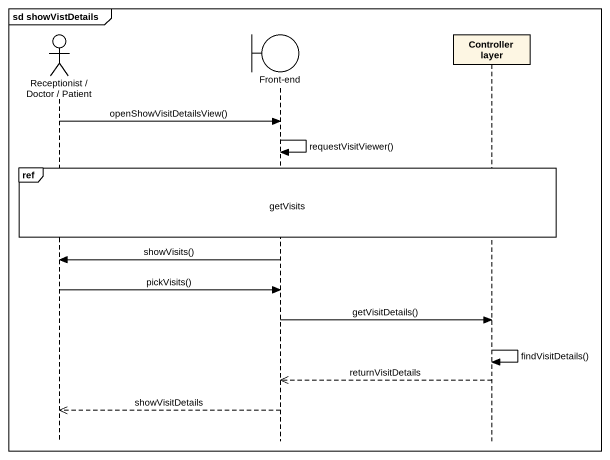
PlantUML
@startuml
mainframe sd showVistDetails
hide footbox
actor "Receptionist / Doctor / Patient" as Receptionist_Doctor_Patient
boundary "Front-end" as Front_end
participant "Controller layer" as Controller_layer

Receptionist_Doctor_Patient -> Front_end : openShowVisitDetailsView()
Front_end -> Front_end : requestVisitViewer()
ref over Receptionist_Doctor_Patient, Front_end, Controller_layer : getVisits
Front_end -> Receptionist_Doctor_Patient : showVisits()
Receptionist_Doctor_Patient -> Front_end : pickVisits()
Front_end -> Controller_layer : getVisitDetails()
Controller_layer -> Controller_layer : findVisitDetails()
Controller_layer -->> Front_end : returnVisitDetails
Front_end -->> Receptionist_Doctor_Patient : showVisitDetails
@enduml
